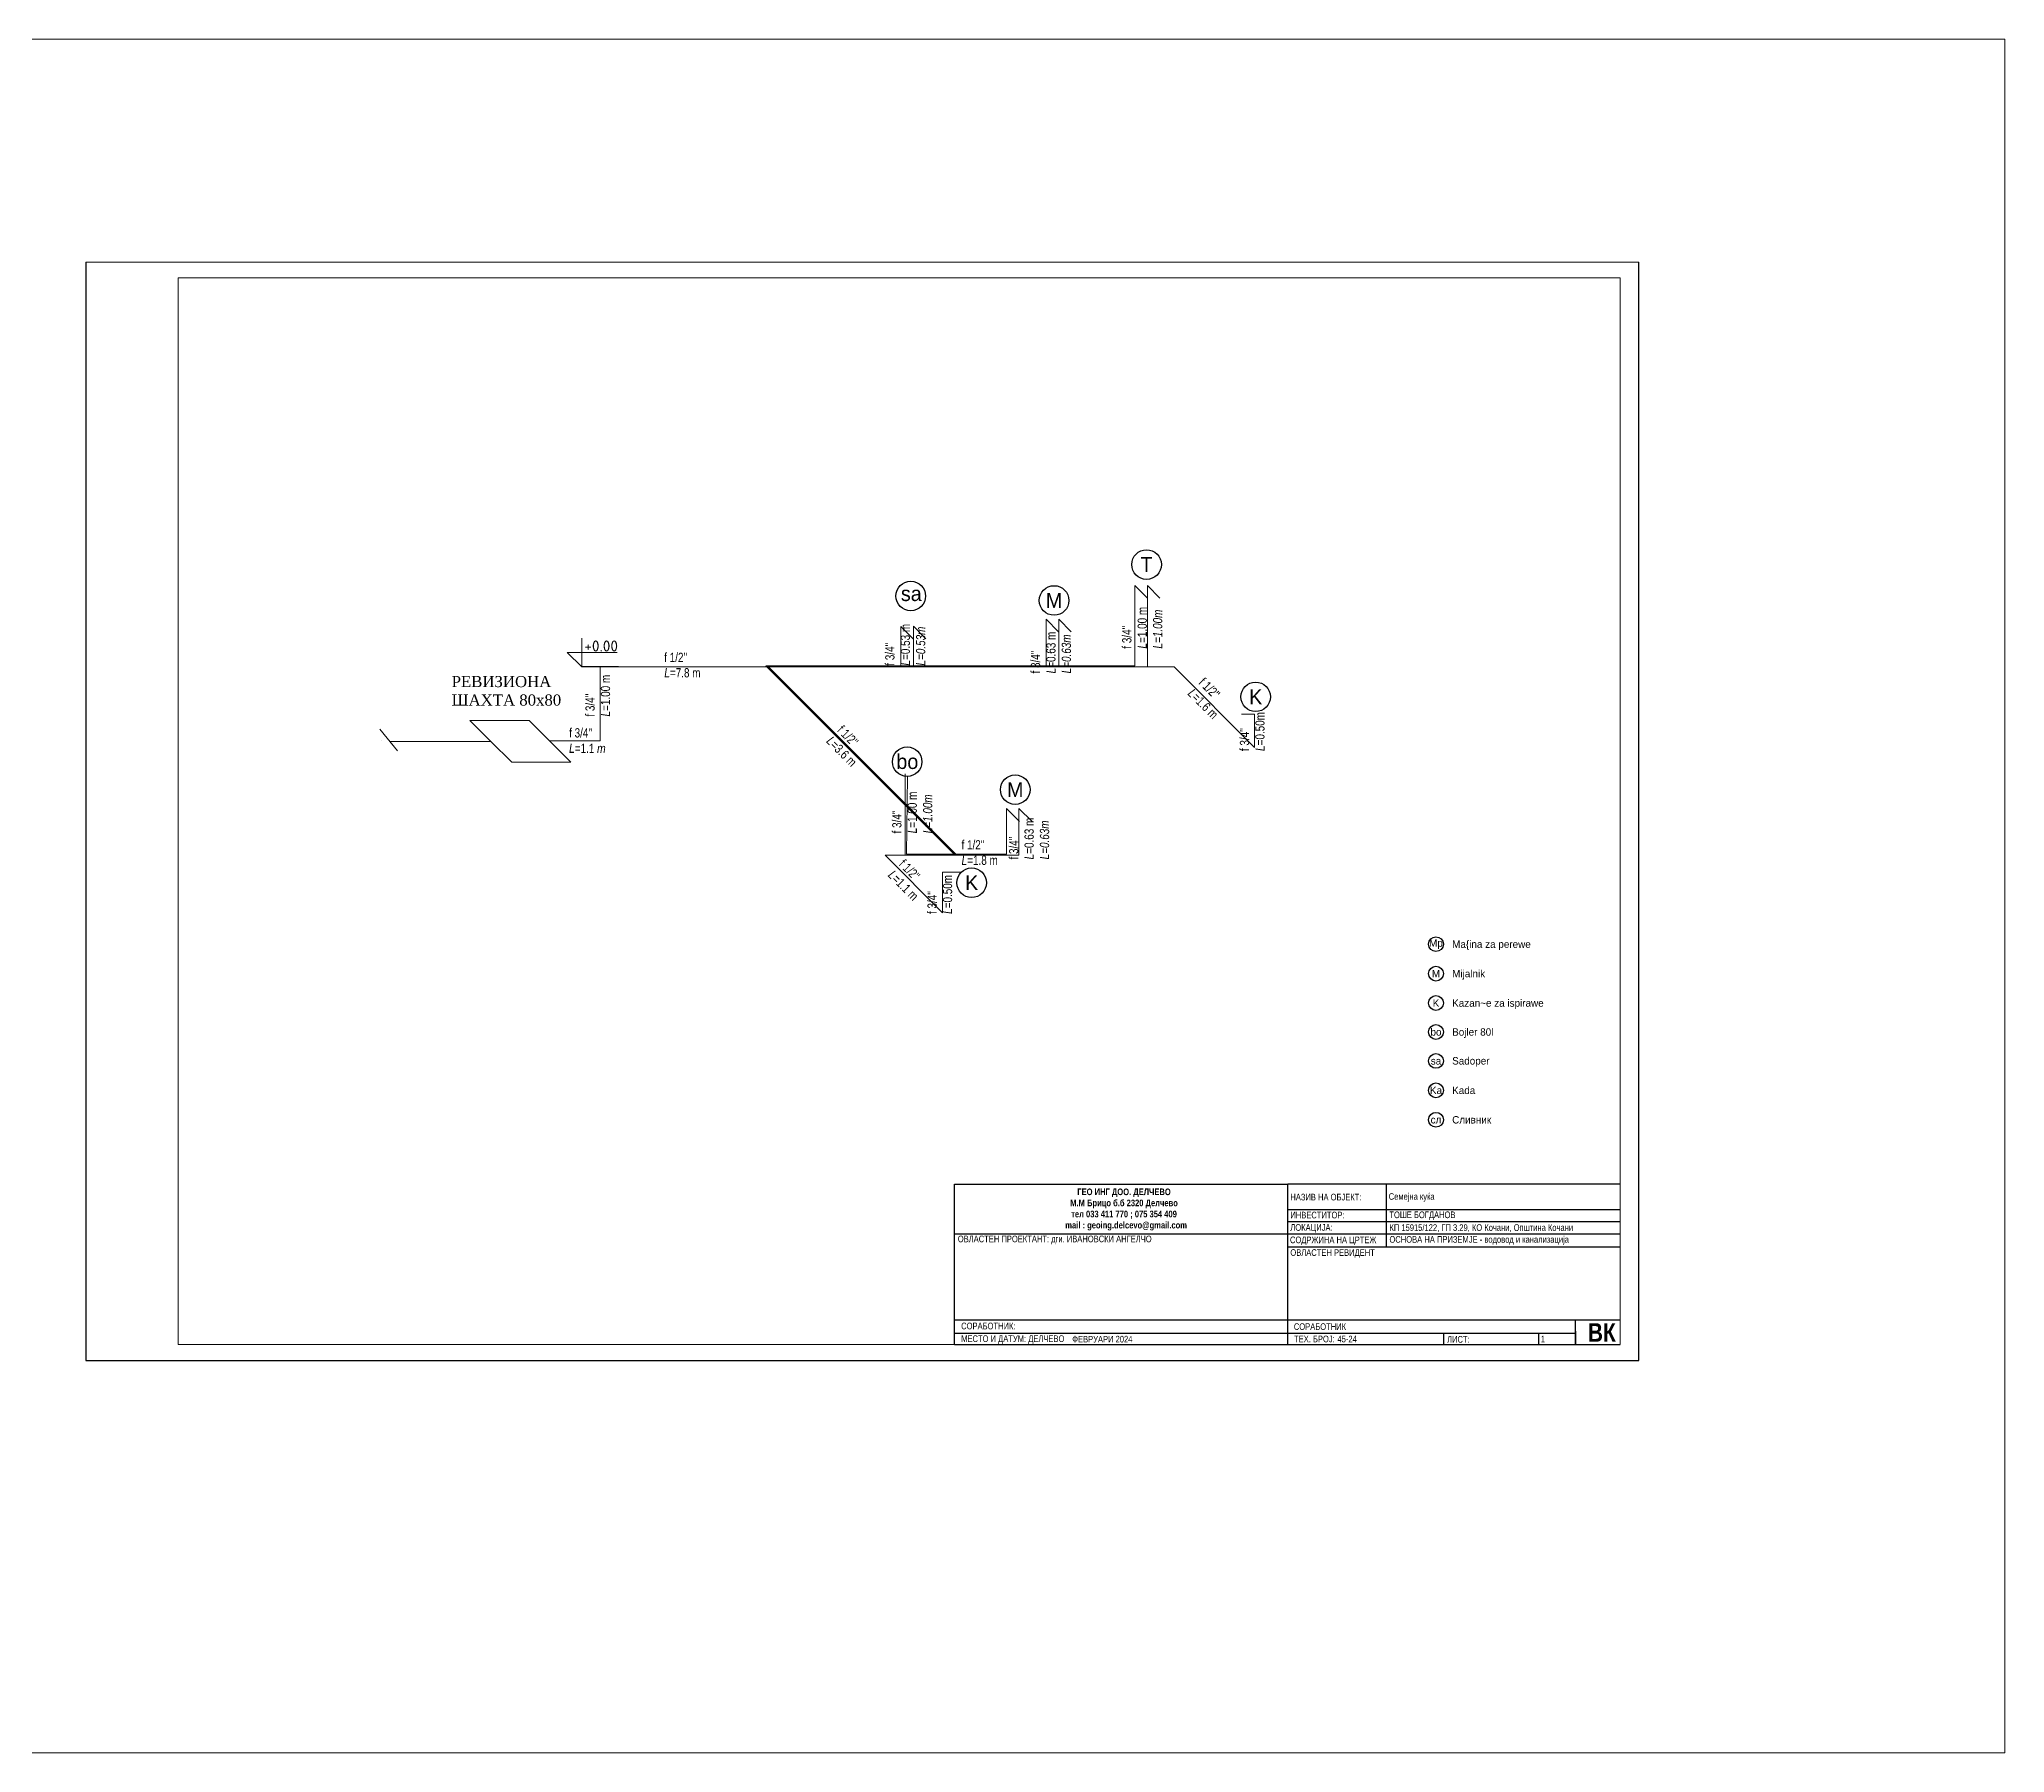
# Model space of a CAD drawing. Extents: x 19704 to 238216, y -31136 to 55916.
# Drawn here: x 105466 to 132042, y -3079 to 20089 of the extents above; entities that cross this region are included whole.
import ezdxf

# ---------------------------------------------------------------- set-up
doc = ezdxf.new("R2010")
doc.units = 0
doc.header["$LTSCALE"] = 5
doc.header["$MEASUREMENT"] = 0
for name, color, linetype, lineweight in [('0.30', 7, 'Continuous', 30), ('dimenzija', 7, 'Continuous', 13), ('koti', 250, 'Continuous', 13), ('Text blocks_Pen_No__1', 7, 'Continuous', 13), ('vodovod', 160, 'Continuous', 35)]:
    doc.layers.add(name, color=color, linetype=linetype, lineweight=lineweight)
doc.layers.add('2D Drafting - General_Pen_No__5', color=7, linetype='Continuous', lineweight=13, true_color=0x40a5ff)
for name, color, linetype in [('4 _ - Фрагмент - Разрез.2D Elements', 7, 'Continuous'), ('4 _ - Фрагмент - Чертежи.2D Elements', 7, 'Continuous'), ('7 _ - Основни елементи.2D Elements', 7, 'Continuous')]:
    doc.layers.add(name, color=color, linetype=linetype)
doc.styles.add('GENERATED_STYLE_1', font='GOTHIC.TTF')
doc.styles.add('GENERATED_STYLE_4', font='arial.ttf')
doc.styles.add('GENERATED_STYLE_5', font='arialbd.ttf')
doc.styles.add('GENERATED_STYLE_6', font='Cambria Math.ttf')
doc.styles.add('KIRILICA', font='MCSWIS.TTF', dxfattribs={"width": 0.8, "height": 20})

# ---------------------------------------------------------------- blocks, each defined once
blk = doc.blocks.new('ANTETKA')
at = {"layer": '4 _ - Фрагмент - Чертежи.2D Elements', "linetype": 'Continuous', "lineweight": 25, "ltscale": 0.01}
for p, q in [((76355, 4608), (71861, 4608)), ((71861, 2441), (71861, 4608)), ((71861, 3762), (76355, 3762)), ((73965, 2593), (73965, 2441)), ((75252, 2593), (75252, 2441))]:
    blk.add_line(p, q, dxfattribs=at)
at = {"layer": '4 _ - Фрагмент - Чертежи.2D Elements', "linetype": 'Continuous', "lineweight": 25, "ltscale": 0.01, "flags": 128}
for points in [[(67355, 4608), (71861, 4608)], [(67355, 2441), (67355, 4608), (71861, 4608)], [(73189, 4608), (73189, 3762)], [(71861, 4267), (76355, 4267)], [(71861, 4102), (76355, 4102)], [(67355, 3937), (71861, 3937)], [(71861, 3937), (76355, 3937)], [(67355, 2773), (76355, 2773)], [(75752, 2623), (75752, 2441), (75752, 2773)], [(67355, 2593), (75752, 2593)], [(67355, 2441), (76355, 2441)]]:
    blk.add_lwpolyline(points, dxfattribs=at)
at = {"layer": '4 _ - Фрагмент - Разрез.2D Elements', "linetype": 'Continuous', "lineweight": 35}
for s, insert, char_height, attachment_point, style in [('\\A1;\\pxqc;{\\fCentury Gothic|b1|i0|c204|p34;\\W0.85;ГЕО ИНГ ДОО. ДЕЛЧЕВО\\PМ.М Брицо б.б 2320 Делчево \\Pтел 033 411 770 ; 075 354 409 \\P  mail : geoing.delcevo@gmail.com}', (69646, 4266), 90, 5, 'GENERATED_STYLE_5'), ('\\A1;{\\W0.850000x;\\pql;\\fCentury Gothic|b0|i0|c204|p34;НАЗИВ НА ОБЈЕКТ:}', (71895, 4433), 90, 4, 'GENERATED_STYLE_4'), ('\\A1;{\\W0.850000x;\\pql;\\fCentury Gothic|b0|i0|c204|p34;Семејна куќа}', (73225, 4429), 90, 4, 'GENERATED_STYLE_4'), ('\\A1;{\\W0.850000x;\\pql;\\fCentury Gothic|b0|i0|c204|p34;ЛОКАЦИЈА:}', (71895, 4010), 90, 4, 'GENERATED_STYLE_4'), ('\\A1;{\\W0.850000x;\\pql;\\fCentury Gothic|b0|i0|c204|p34;ИНВЕСТИТОР:}', (71895, 4190), 90, 4, 'GENERATED_STYLE_4'), ('\\A1;{\\W0.850000x;\\pql;\\fCentury Gothic|b0|i0|c204|p34;ТОШЕ БОГДАНОВ}', (73234, 4181), 90, 4, 'GENERATED_STYLE_4'), ('\\A1;\\pxql;{\\fCentury Gothic|b0|i0|c204|p34;\\W0.85;КП 15915\\fCentury Gothic|b0|i0|c0|p34;/122\\fCentury Gothic|b0|i0|c204|p34;, ГП 3.29, КО Кочани, Општина Кочани}', (73235, 4013), 90, 4, 'GENERATED_STYLE_4'), ('\\A1;{\\W0.850000x;\\pql;\\fCentury Gothic|b0|i0|c204|p34;СОДРЖИНА НА ЦРТЕЖ}', (71890, 3842), 90, 4, 'GENERATED_STYLE_4'), ('\\A1;{\\W0.850000x;\\pql;\\fCentury Gothic|b0|i0|c204|p34;ОВЛАСТЕН РЕВИДЕНТ\\P\\pqc;\\fCentury Gothic|b0|i0|c204|p34;}', (71895, 3671), 90, 4, 'GENERATED_STYLE_4'), ('\\A1;\\pxql;{\\fCentury Gothic|b0|i0|c204|p34;\\W0.85;ОСНОВА НА ПРИЗЕМЈЕ - водовод и канализација}', (73235, 3848), 90, 4, 'GENERATED_STYLE_4'), ('\\A1;{\\W0.850000x;\\pql;\\fCentury Gothic|b0|i0|c204|p34;СОРАБОТНИК:}', (67444, 2690), 90, 4, 'GENERATED_STYLE_4'), ('\\A1;{\\W0.850000x;\\pql;\\fCentury Gothic|b0|i0|c204|p34;СОРАБОТНИК}', (71942, 2682), 90, 4, 'GENERATED_STYLE_4'), ('\\A1;\\pxql;{\\fCentury Gothic|b1|i0|c204|p34;\\W0.85;ВК}', (75917, 2603), 250, 4, 'GENERATED_STYLE_5'), ('\\A1;{\\W0.850000x;\\pql;\\fCentury Gothic|b0|i0|c204|p34;МЕСТО И ДАТУМ: ДЕЛЧЕВО}', (67444, 2506), 90, 4, 'GENERATED_STYLE_4'), ('\\A1;{\\W0.850000x;\\pql;\\fCentury Gothic|b0|i0|c204|p34;ФЕВРУАРИ 2024\\P\\pql;\\fCentury Gothic|b0|i0|c204|p34;}', (68946, 2512), 90, 4, 'GENERATED_STYLE_4'), ('\\A1;{\\W0.850000x;\\pql;\\fCentury Gothic|b0|i0|c204|p34;ТЕХ. БРОЈ: }', (71945, 2515), 90, 4, 'GENERATED_STYLE_4'), ('\\A1;{\\W0.850000x;\\pql;\\fCentury Gothic|b0|i0|c204|p34;45-24\\P\\pql;\\fCentury Gothic|b0|i0|c204|p34;}', (72532, 2514), 90, 4, 'GENERATED_STYLE_4'), ('\\A1;{\\W0.850000x;\\pql;\\fCentury Gothic|b0|i0|c204|p34;ЛИСТ: }', (74015, 2509), 90, 4, 'GENERATED_STYLE_4')]:
    blk.add_mtext(s, dxfattribs=dict(at, insert=insert, char_height=char_height, attachment_point=attachment_point, style=style))
at = {"layer": '4 _ - Фрагмент - Разрез.2D Elements', "linetype": 'Continuous', "lineweight": 35, "insert": (67398, 3855), "char_height": 90, "width": 4644.67, "attachment_point": 4, "style": 'GENERATED_STYLE_4'}
blk.add_mtext('\\A1;\\pxql;{\\fCentury Gothic|b0|i0|c204|p34;\\W0.85;ОВЛАСТЕН ПРОЕКТАНТ: дги. ИВАНОВСКИ АНГЕЛЧО}', dxfattribs=at)

msp = doc.modelspace()

# ---------------------------------------------------------------- linework, layer by layer
for centre, radius in [((120438.5, 12986.9), 200), ((117250, 12561.4), 200), ((119188, 12500.9), 200), ((121913.5, 11198), 200), ((117201.5, 10321), 200), ((118662.5, 9942.9), 200), ((118073.3, 8684.1), 200), ((124352.5, 7853.6), 100), ((124352.5, 7455.5), 100), ((124352.5, 7057.4), 100), ((124352.5, 6666.2), 100), ((124352.5, 6274.9), 100), ((124352.5, 5876.8), 100), ((124352.5, 5478.7), 100)]:
    msp.add_circle(centre, radius)
at = {"layer": '0.30'}
msp.add_line((113300.2, 11602.9), (112800.2, 11602.9), dxfattribs=at)
at = {"layer": '2D Drafting - General_Pen_No__5', "linetype": 'Continuous'}
for p, q in [((120450.2, 12702.9), (120450.2, 12002.9)), ((119250.2, 12247.9), (119250.2, 12002.9)), ((117285.2, 12152.9), (117285.2, 11852.9)), ((117285.2, 11602.9), (117285.2, 12002.9)), ((119250.2, 11602.9), (119250.2, 12002.9)), ((120450.2, 11602.9), (120450.2, 12002.9)), ((113050.2, 10602.9), (113050.2, 11602.9)), ((113050.2, 11602.9), (114900.2, 11602.9))]:
    msp.add_line(p, q, dxfattribs=at)
at = {"layer": '2D Drafting - General_Pen_No__5', "color": 1}
for points in [[(117115.2, 11617.9), (120280.2, 11617.9), (120280.2, 12702.9)], [(120280.2, 12702.9), (120449.9, 12533.2)], [(119080.2, 12247.9), (119249.9, 12078.2)], [(119080.2, 12247.9), (119080.2, 11617.9)], [(117115.2, 12147.9), (117115.2, 11617.9), (115291, 11617.9), (117836.6, 9072.3)], [(117115.2, 12147.9), (117284.9, 11978.2)], [(117206.5, 10125), (117192.5, 9072.3), (118542.8, 9072.3), (118542.8, 9687.3), (118719.6, 9510.5)]]:
    msp.add_lwpolyline(points, dxfattribs=at)
at = {"layer": '2D Drafting - General_Pen_No__5', "linetype": 'Continuous'}
for points in [[(120450.2, 12702.9), (120619.9, 12533.2)], [(119250.2, 12247.9), (119419.9, 12078.2)], [(117285.2, 12152.9), (117454.9, 11983.2)], [(114900.2, 11602.9), (117285.2, 11602.9)], [(115327.2, 11602.9), (117872.8, 9057.3)], [(117285.2, 11602.9), (120810.2, 11602.9), (121899.2, 10513.9)], [(121899.2, 10513.9), (121899.2, 10963.9), (121722.4, 10964)], [(110205.9, 10595.5), (110309.9, 10468.4), (110071.3, 10760.1)], [(111571.4, 10595.5), (111288.6, 10878.4)], [(111288.6, 10878.4), (112088.6, 10878.4)], [(112088.6, 10878.4), (112654.3, 10312.7)], [(110095.4, 10602.9), (110092.8, 10602.9)], [(111571.4, 10595.5), (110205.9, 10595.5)], [(111571.4, 10595.5), (111854.3, 10312.7)], [(113050.2, 10602.9), (112364.1, 10602.9)], [(113050.2, 10602.9), (113050.2, 10602.9)], [(111854.3, 10312.7), (112654.3, 10312.7)], [(117175.5, 9057.3), (117175.5, 10157.3)], [(118712.8, 9057.3), (118712.8, 9687.3), (118889.6, 9510.5)], [(117872.8, 9057.3), (116902.8, 9057.3)], [(116902.8, 9057.3), (117680.6, 8279.5)], [(117872.8, 9057.3), (118712.8, 9057.3)], [(117680.6, 8279.5), (117680.6, 8829.5)], [(117680.6, 8829.5), (117930.6, 8829.5)]]:
    msp.add_lwpolyline(points, dxfattribs=at)
at = {"layer": '4 _ - Фрагмент - Чертежи.2D Elements', "linetype": 'Continuous', "lineweight": 25, "ltscale": 0.01}
for points in [[(106096, 17075.4), (106096, 2225.4)], [(106096, 2225.4), (127096, 2225.4), (127096, 17075.4)]]:
    msp.add_lwpolyline(points, dxfattribs=at)
at = {"layer": '7 _ - Основни елементи.2D Elements', "linetype": 'Continuous', "lineweight": 20, "ltscale": 0.2, "flags": 128}
msp.add_lwpolyline([(107346, 16863.5), (126843.3, 16863.5), (126843.3, 2441), (107346, 2441)], close=True, dxfattribs=at)
at = {"layer": 'dimenzija', "color": 3, "ltscale": 50}
msp.add_lwpolyline([(44642, 20089), (132042.5, 20089), (132042.5, -3079), (44642, -3079)], close=True, dxfattribs=at)
at = {"layer": 'dimenzija', "ltscale": 50}
msp.add_lwpolyline([(127096, 17075.4), (106096, 17075.4)], dxfattribs=at)
at = {"layer": 'koti'}
msp.add_line((112605.2, 11797.9), (112800.2, 11602.9), dxfattribs=at)
for points in [[(112800.2, 11797.9), (112800.2, 11992.9)], [(113280, 11797.9), (112605.2, 11797.9)], [(112800.2, 11797.9), (112800.2, 11602.9)]]:
    msp.add_lwpolyline(points, dxfattribs=at)

# ---------------------------------------------------------------- block references
msp.add_blockref('ANTETKA', (50488, 0))

# ---------------------------------------------------------------- texts
at = {"color": 7, "lineweight": 15, "extrusion": (0, 0, -1), "char_height": 200, "width": 250, "attachment_point": 5, "text_direction": (-1, 0, 0), "style": 'GENERATED_STYLE_1'}
for s, insert in [('{\\fMAC C Swiss|b0|i0|c0|p34;T}', (120438.5, 12986.9)), ('{\\fMAC C Swiss|b0|i0|c0|p34;M}', (119188, 12500.9)), ('{\\fMAC C Swiss|b0|i0|c0|p34;M}', (118662.5, 9942.9))]:
    msp.add_mtext(s, dxfattribs=dict(at, insert=insert))
at = {"color": 7, "lineweight": 15, "style": 'GENERATED_STYLE_1'}
for s, insert, char_height, width, attachment_point in [('{\\fMAC C Swiss|b0|i0|c0|p34;sa}', (117257.5, 12591.7), 200, 250, 5), ('{\\fMAC C Swiss|b0|i0|c0|p34;K}', (121913.5, 11198), 200, 250, 5), ('{\\fMAC C Swiss|b0|i0|c0|p34;\\H1x;bo}', (117203.5, 10321), 200, 250, 5), ('{\\fMAC C Swiss|b0|i0|c0|p34;K}', (118073.3, 8684.1), 200, 250, 5), ('{\\fMAC C Swiss|b0|i0|c0|p34;Mp}', (124352.5, 7853.6), 100, 125, 5), ('{\\fMAC C Swiss|b0|i0|c0|p34;\\H1x;Ma\\{ina za perewe}', (124571.1, 7903.6), 100, 2000, 1), ('{\\fMAC C Swiss|b0|i0|c0|p34;M}', (124352.5, 7455.5), 100, 125, 5), ('{\\fMAC C Swiss|b0|i0|c0|p34;Mijalnik}', (124571.1, 7505.5), 100, 2000, 1), ('{\\fMAC C Swiss|b0|i0|c0|p34;K}', (124352.5, 7057.4), 100, 125, 5), ('{\\fMAC C Swiss|b0|i0|c0|p34;Kazan~e za ispirawe}', (124571.1, 7107.4), 100, 2000, 1), ('{\\fMAC C Swiss|b0|i0|c0|p34;\\H1x;bo}', (124352.5, 6666.2), 100, 125, 5), ('{\\fMAC C Swiss|b0|i0|c0|p34;\\H1x;Bojler 80l}', (124571.1, 6716.2), 100, 2000, 1), ('{\\fMAC C Swiss|b0|i0|c0|p34;sa\\fArial|b0|i0|c204|p34;}', (124352.5, 6274.9), 100, 125, 5), ('{\\fMAC C Swiss|b0|i0|c0|p34;Sadoper\\fArial|b0|i0|c204|p34;}', (124571.1, 6326), 100, 2000, 1), ('{\\fMAC C Swiss|b0|i0|c0|p34;Ka}', (124352.5, 5876.8), 100, 125, 5), ('{\\fMAC C Swiss|b0|i0|c0|p34;Kada}', (124571.1, 5926.8), 100, 2000, 1), ('{\\H1x;сл}', (124352.5, 5478.7), 100, 125, 5), ('{\\H1x;Сливник}', (124571.1, 5528.7), 100, 221078.679, 1)]:
    msp.add_mtext(s, dxfattribs=dict(at, insert=insert, char_height=char_height, width=width, attachment_point=attachment_point))
at = {"layer": '4 _ - Фрагмент - Разрез.2D Elements', "linetype": 'Continuous', "lineweight": 35, "insert": (125770.6, 2513.4), "char_height": 90, "attachment_point": 4, "style": 'GENERATED_STYLE_4'}
msp.add_mtext('\\A1;{\\W0.850000x;\\pql;\\fCentury Gothic|b0|i0|c204|p34;1}', dxfattribs=at)
at = {"layer": 'koti', "insert": (112836.3, 11960.5), "char_height": 150, "width": 325.258, "attachment_point": 1}
msp.add_mtext('{\\fISOCPEUR|b0|i0|c0|p34;+0.00}', dxfattribs=at)
at = {"layer": 'Text blocks_Pen_No__1', "linetype": 'Continuous', "insert": (111042.3, 11479.9), "char_height": 150, "attachment_point": 1, "style": 'GENERATED_STYLE_6'}
msp.add_mtext('{\\fTimes New Roman CYR|b0|i0|c204|p18;РЕВИЗИОНА\\PШАХТА \\fTimes New Roman CYR|b0|i0|c0|p18;80x80}', dxfattribs=at)
at = {"layer": 'vodovod', "ltscale": 50, "char_height": 125, "width": 753.738, "attachment_point": 1, "style": 'KIRILICA'}
for s, insert, rotation in [("f 3/4''\\P{\\fArial|b0|i1|c0|p34;L}=1.00 m\\P{\\fArial|b0|i1|c0|p34;\\C1;L\\fMacedonian Tms|b0|i1|c0|p18;=1.00m}", (120109, 11849.5), 90), ("f 3/4''\\P{\\fArial|b0|i1|c0|p34;L}=0.53 m\\P{\\fArial|b0|i1|c0|p34;\\C1;L\\fMacedonian Tms|b0|i1|c0|p18;=0.53m}", (116905, 11619.5), 90), ("f 3/4''\\P{\\fArial|b0|i1|c0|p34;L}=0.63 m\\P{\\fArial|b0|i1|c0|p34;\\C1;L\\fMacedonian Tms|b0|i1|c0|p18;=0.63m}", (118874.5, 11514), 90), ("f 3/4''\\P{\\fArial|b0|i1|c0|p34;L}=1.00 m", (112851, 10931), 90), ("f 1/2''\\P{\\fArial|b0|i1|c0|p34;L}=1.6 m", (121221.9, 11469.2), 315), ("f 3/4''\\P{\\fArial|b0|i1|c0|p34;L}=0.50m", (121700.5, 10464.5), 90), ("f 3/4''\\P{\\fArial|b0|i1|c0|p34;L}=1.1 {\\fArial|b0|i1|c0|p34;m}", (112630.8, 10774.3), 359.68835), ("f 1/2''\\P{\\fArial|b0|i1|c0|p34;L}=3.6 m", (116333.9, 10824.4), 315), ("f 3/4''\\P{\\fArial|b0|i1|c0|p34;L}=1.00 m\\P{\\fArial|b0|i1|c0|p34;\\C1;L\\fMacedonian Tms|b0|i1|c0|p18;=1.00m}", (116999, 9351.5), 90), ("f 3/4''\\P{\\fArial|b0|i1|c0|p34;L}=0.63 m\\P{\\fArial|b0|i1|c0|p34;\\C1;L\\fMacedonian Tms|b0|i1|c0|p18;=0.63m}", (118579.5, 8998.5), 90), ("f 1/2''\\P{\\fArial|b0|i1|c0|p34;L}=1.1 m", (117167.9, 9012.9), 315), ("f 3/4''\\P{\\fArial|b0|i1|c0|p34;L}=0.50m", (117476.5, 8261.5), 90)]:
    msp.add_mtext(s, dxfattribs=dict(at, insert=insert, rotation=rotation))
for s, insert in [("f 1/2''\\P{\\fArial|b0|i1|c0|p34;L}=7.8 m", (113916.5, 11794.1)), ("f 1/2''\\P{\\fArial|b0|i1|c0|p34;L}=1.8 m", (117936.5, 9259.3))]:
    msp.add_mtext(s, dxfattribs=dict(at, insert=insert))

doc.saveas('drawing.dxf')
